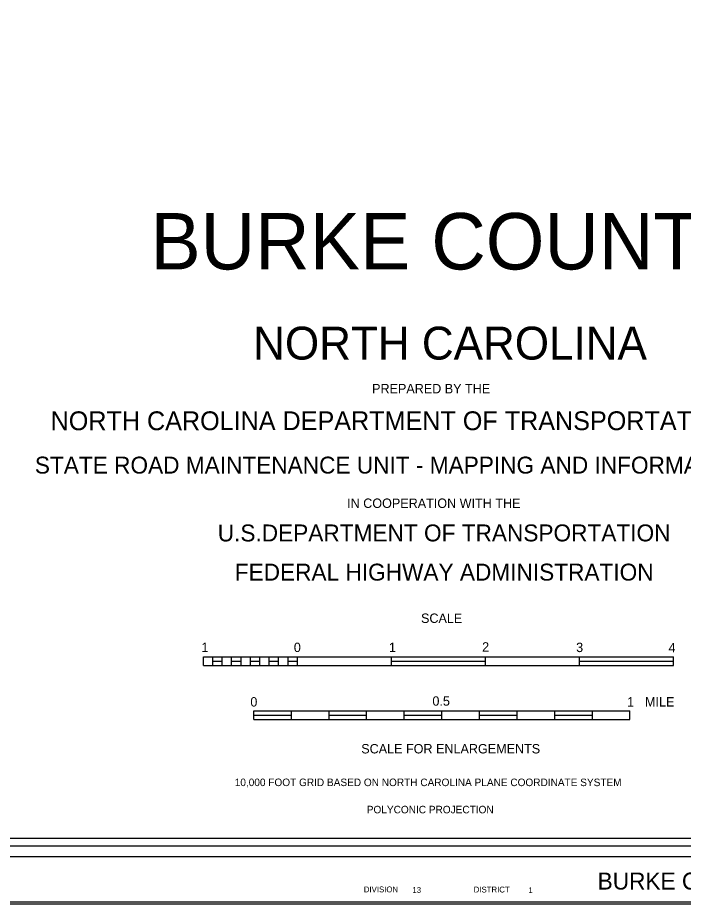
# Model space of a CAD drawing. Extents: x 324784 to 422155, y 199735 to 371383.
# Drawn here: x 404111 to 415500, y 199735 to 214908 of the extents above; entities that cross this region are included whole.
import ezdxf

# ---------------------------------------------------------------- set-up
doc = ezdxf.new("R2010")
doc.units = 0
for name, color, linetype in [('Old_Level_1', 7, 'Continuous'), ('Old_Level_12', 7, 'Continuous'), ('Old_Level_20', 7, 'Continuous')]:
    doc.layers.add(name, color=color, linetype=linetype)

msp = doc.modelspace()

# ---------------------------------------------------------------- linework, layer by layer
at = {"layer": 'Old_Level_1'}
msp.add_lwpolyline([(422155.4915, 199734.92475), (325524.8475, 199734.92475), (325524.8475, 256131.96775), (422155.4915, 256131.96775)], close=True, dxfattribs=at)
at = {"layer": 'Old_Level_20'}
for points in [[(325559.8495, 256096.96625), (422120.4895, 256096.96625), (422120.4895, 199769.92625), (325559.8495, 199769.92625)], [(328438.513, 255313.46725), (328438.513, 200552.3585), (328617.065, 200731.03225), (328617.065, 255118.63925), (421325.591, 255118.63925), (421325.591, 200731.03225), (328617.065, 200731.03225), (328438.513, 200552.3585), (421504.17325, 200552.3585), (421504.17325, 255313.46725)], [(328747.70225, 254988.002), (421194.984, 254988.002), (421194.984, 200861.639), (328747.70225, 200861.639)]]:
    msp.add_lwpolyline(points, close=True, dxfattribs=at)
for points in [[(407288.351, 203969.48125), (408897.695, 203969.48125)], [(407288.351, 203819.72925), (407288.351, 203969.48125)], [(407449.2845, 203819.72925), (407449.2845, 203969.48125)], [(407610.219, 203819.72925), (407610.219, 203969.48125)], [(407771.1535, 203819.72925), (407771.1535, 203969.48125)], [(407932.088, 203819.72925), (407932.088, 203969.48125)], [(408093.0225, 203819.72925), (408093.0225, 203969.48125)], [(408253.957, 203819.72925), (408253.957, 203969.48125)], [(408414.8915, 203819.72925), (408414.8915, 203969.48125)], [(408575.826, 203819.72925), (408575.826, 203969.48125)], [(408736.7605, 203819.72925), (408736.7605, 203969.48125)], [(408897.695, 203819.72925), (408897.695, 203969.48125)], [(408897.695, 203969.48125), (410507.039, 203969.48125)], [(410507.039, 203819.72925), (410507.039, 203969.48125)], [(410507.039, 203969.48125), (412116.383, 203969.48125)], [(412116.383, 203969.48125), (413725.727, 203969.48125)], [(412116.383, 203819.72925), (412116.383, 203969.48125)], [(413725.727, 203969.48125), (415335.071, 203969.48125)], [(413725.727, 203819.72925), (413725.727, 203969.48125)], [(415335.071, 203819.72925), (415335.071, 203969.48125)], [(407288.351, 203819.72925), (408897.695, 203819.72925)], [(407449.2845, 203894.60525), (407610.219, 203894.60525)], [(407771.1535, 203894.60525), (407932.088, 203894.60525)], [(408093.0225, 203894.60525), (408253.957, 203894.60525)], [(408414.8915, 203894.60525), (408575.826, 203894.60525)], [(408736.7605, 203894.60525), (408897.695, 203894.60525)], [(408897.695, 203819.72925), (410507.039, 203819.72925)], [(410507.039, 203894.60525), (412116.383, 203894.60525)], [(410507.039, 203819.72925), (412116.383, 203819.72925)], [(412116.383, 203819.72925), (413725.727, 203819.72925)], [(413725.727, 203894.60525), (415335.071, 203894.60525)], [(413725.727, 203819.72925), (415335.071, 203819.72925)], [(408150.86775, 203047.57675), (408794.60525, 203047.57675)], [(408150.86775, 202897.82475), (408150.86775, 203047.57675)], [(408794.60525, 203047.57675), (409438.34275, 203047.57675)], [(408794.60525, 202897.82475), (408794.60525, 203047.57675)], [(409438.34275, 203047.57675), (410082.08025, 203047.57675)], [(409438.34275, 202897.82475), (409438.34275, 203047.57675)], [(410082.08025, 203047.57675), (410725.81775, 203047.57675)], [(410082.08025, 202897.82475), (410082.08025, 203047.57675)], [(410725.81775, 203047.57675), (411369.55525, 203047.57675)], [(410725.81775, 202897.82475), (410725.81775, 203047.57675)], [(411369.55525, 203047.57675), (412013.29275, 203047.57675)], [(411369.55525, 202897.82475), (411369.55525, 203047.57675)], [(412013.29275, 203047.57675), (412657.03025, 203047.57675)], [(412013.29275, 202897.82475), (412013.29275, 203047.57675)], [(412657.03025, 203047.57675), (413300.76775, 203047.57675)], [(412657.03025, 202897.82475), (412657.03025, 203047.57675)], [(413300.76775, 203047.57675), (413944.50525, 203047.57675)], [(413300.76775, 202897.82475), (413300.76775, 203047.57675)], [(413944.50525, 203047.57675), (414588.24275, 203047.57675)], [(413944.50525, 202897.82475), (413944.50525, 203047.57675)], [(414588.24275, 202897.82475), (414588.24275, 203047.57675)], [(408150.86775, 202972.70075), (408794.60525, 202972.70075)], [(408150.86775, 202897.82475), (408794.60525, 202897.82475)], [(408794.60525, 202897.82475), (409438.34275, 202897.82475)], [(409438.34275, 202972.70075), (410082.08025, 202972.70075)], [(409438.34275, 202897.82475), (410082.08025, 202897.82475)], [(410082.08025, 202897.82475), (410725.81775, 202897.82475)], [(410725.81775, 202972.70075), (411369.55525, 202972.70075)], [(410725.81775, 202897.82475), (411369.55525, 202897.82475)], [(411369.55525, 202897.82475), (412013.29275, 202897.82475)], [(412013.29275, 202972.70075), (412657.03025, 202972.70075)], [(412013.29275, 202897.82475), (412657.03025, 202897.82475)], [(412657.03025, 202897.82475), (413300.76775, 202897.82475)], [(413300.76775, 202972.70075), (413944.50525, 202972.70075)], [(413300.76775, 202897.82475), (413944.50525, 202897.82475)], [(413944.50525, 202897.82475), (414588.24275, 202897.82475)]]:
    msp.add_lwpolyline(points, dxfattribs=at)

# ---------------------------------------------------------------- texts
at = {"layer": 'Old_Level_12'}
msp.add_text('     BURKE COUNTY     ', height=965.6284995, dxfattribs=at).set_placement((404586.6795, 210599.96875))
for s, height, rotation, p in [('NORTH CAROLINA', 563.2932495, 0.00715, (408139.7385, 209056.8445)), ('PREPARED BY THE', 160.9545, 0.006041667, (410175.36425, 208479.368)), ('NORTH CAROLINA DEPARTMENT OF TRANSPORTATION', 321.8440005, 0.007427778, (404673.8785, 207848.85025)), ('STATE ROAD MAINTENANCE UNIT - MAPPING AND INFORMATION SECTION', 289.655244, 0.002063889, (404404.6595, 207106.21525)), ('IN COOPERATION WITH THE', 160.9532505, 0.007025, (409748.6135, 206518.203)), ('U.S.DEPARTMENT OF TRANSPORTATION', 289.6922415, 0.005822222, (407533.46175, 205944.98075)), ('FEDERAL HIGHWAY ADMINISTRATION', 289.691991, 0.006105556, (407825.076, 205274.2665))]:
    msp.add_text(s, height=height, rotation=rotation, dxfattribs=at).set_placement(p)
at = {"layer": 'Old_Level_20'}
for s, height, p in [('SCALE', 160.97175, (411012.71525, 204550.29575)), ('1', 160.97175, (407254.38225, 204051.478)), ('0', 160.97175, (408836.3075, 204051.47775)), ('1', 160.97175, (410462.997, 204051.478)), ('2', 160.97175, (412058.39275, 204058.707)), ('3', 160.97175, (413667.2685, 204051.478)), ('4', 160.97175, (415247.3595, 204044.24875)), ('0', 160.97175, (408091.96675, 203118.90525)), ('0.5', 160.97175, (411207.6325, 203133.36375)), ('1', 160.97175, (414538.8055, 203118.90525)), ('MILE', 160.97175, (414845.5195, 203119.19775)), ('SCALE FOR ENLARGEMENTS', 160.97175, (409989.6225, 202316.45875)), ('BURKE COUNTY       ', 289.7215005, (414034.50275, 199987.2235)), ('DIVISION', 100.000001, (410033.34925, 199938.8785)), ('13', 100.000001, (410864.54675, 199929.63525)), ('DISTRICT', 100.000001, (411913.9595, 199936.57725)), (' 1', 100.000001, (412814.274, 199926.1785))]:
    msp.add_text(s, height=height, dxfattribs=at).set_placement(p)
for s, rotation, p in [('10,000 FOOT GRID BASED ON NORTH CAROLINA PLANE COORDINATE SYSTEM', 359.995463889, (407824.6825, 201757.4975)), ('POLYCONIC PROJECTION', 0.000733333, (410084.332, 201291.44625))]:
    msp.add_text(s, height=128.7495, rotation=rotation, dxfattribs=at).set_placement(p)

doc.saveas('drawing.dxf')
